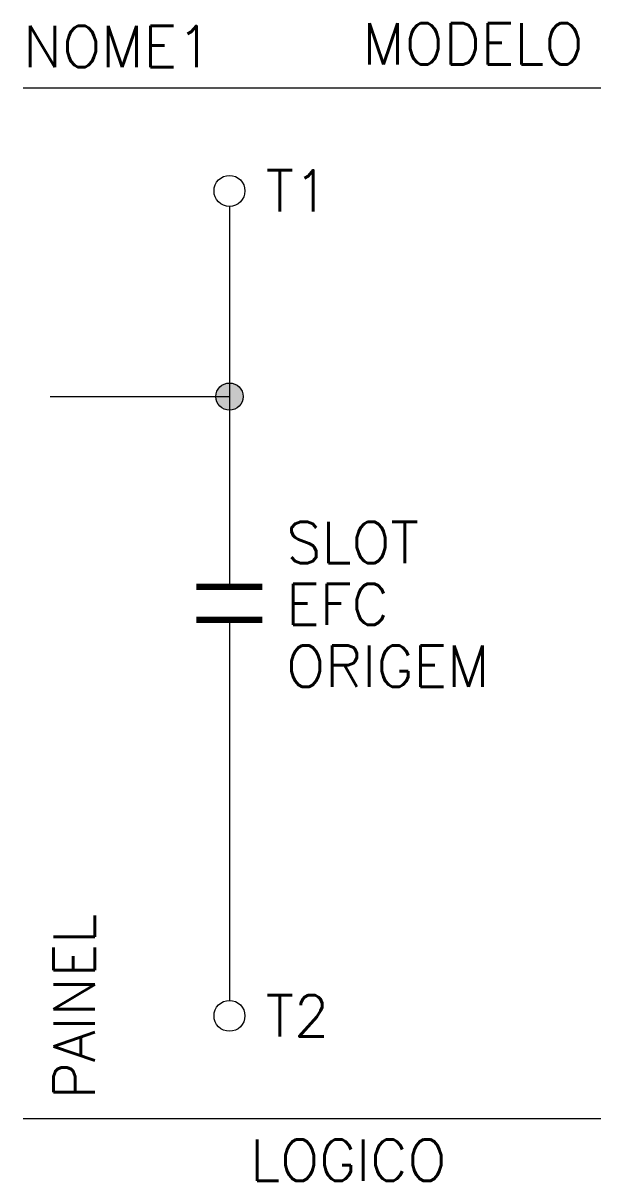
# Model space of a CAD drawing. Extents: x 264.4 to 292.4, y 160.8 to 217.
import ezdxf
from ezdxf.enums import TextEntityAlignment as Align

# ---------------------------------------------------------------- set-up
doc = ezdxf.new("R2010")
doc.units = 0
doc.header["$MEASUREMENT"] = 0
doc.layers.get('0').update_dxf_attribs({"linetype": 'CONTINUOUS'})
doc.styles.add('ROMANS', font='romans')

msp = doc.modelspace()

# ---------------------------------------------------------------- hatches: boundary and pattern name
h = msp.add_hatch(color=7)
h.dxf.hatch_style = 1
h.paths.add_polyline_path([(275.094, 198.875, 1), (273.774, 198.875, 1)])

# ---------------------------------------------------------------- linework, layer by layer
for p, q in [((264.434, 213.85), (292.434, 213.85)), ((274.434, 188.05), (274.434, 169.6)), ((292.434, 163.85), (264.434, 163.85))]:
    msp.add_line(p, q)
at = {"linetype": 'Continuous'}
msp.add_line((274.434, 208.1), (274.434, 189.65), dxfattribs=at)
at = {"color": 7}
msp.add_line((265.75, 198.875), (274.434, 198.875), dxfattribs=at)
at = {"const_width": 0.3}
for points in [[(272.834, 189.65), (276.034, 189.65)], [(272.834, 188.05), (276.034, 188.05)]]:
    msp.add_lwpolyline(points, dxfattribs=at)
for centre in [(274.434, 208.85), (274.434, 168.85)]:
    msp.add_circle(centre, 0.75)
at = {"color": 7}
msp.add_circle((274.434, 198.875), 0.66, dxfattribs=at)

# ---------------------------------------------------------------- texts
at = {"lineweight": -3, "style": 'ROMANS'}
for tag, text, p in [('NOME1', '', (264.434, 215.85)), ('T1', '', (276.184, 208.85)), ('EFC', '', (277.184, 188.804)), ('ORIGEM', 'ENDERECO FISICO', (277.184, 185.804)), ('T2', '', (276.184, 168.85))]:
    msp.add_attdef(tag, text=text, height=2, dxfattribs=at).set_placement(p, align=Align.MIDDLE_LEFT)
msp.add_attdef('MODELO', text='', height=2, dxfattribs=at).set_placement((291.585, 215.983), align=Align.MIDDLE_RIGHT)
at = {"lineweight": -3, "style": 'ROMANS', "flags": 1}
msp.add_attdef('SLOT', text='', height=2, dxfattribs=at).set_placement((277.184, 191.804), align=Align.MIDDLE_LEFT)
at = {"lineweight": -3, "style": 'ROMANS'}
msp.add_attdef('PAINEL', text='', height=2, rotation=90, dxfattribs=at).set_placement((266.902, 164.8), align=Align.MIDDLE_LEFT)
msp.add_attdef('LOGICO', text='DIAGRAMA LOGICO', height=2, dxfattribs=at).set_placement((275.434, 162.85), align=Align.TOP_LEFT)

doc.saveas('drawing.dxf')
